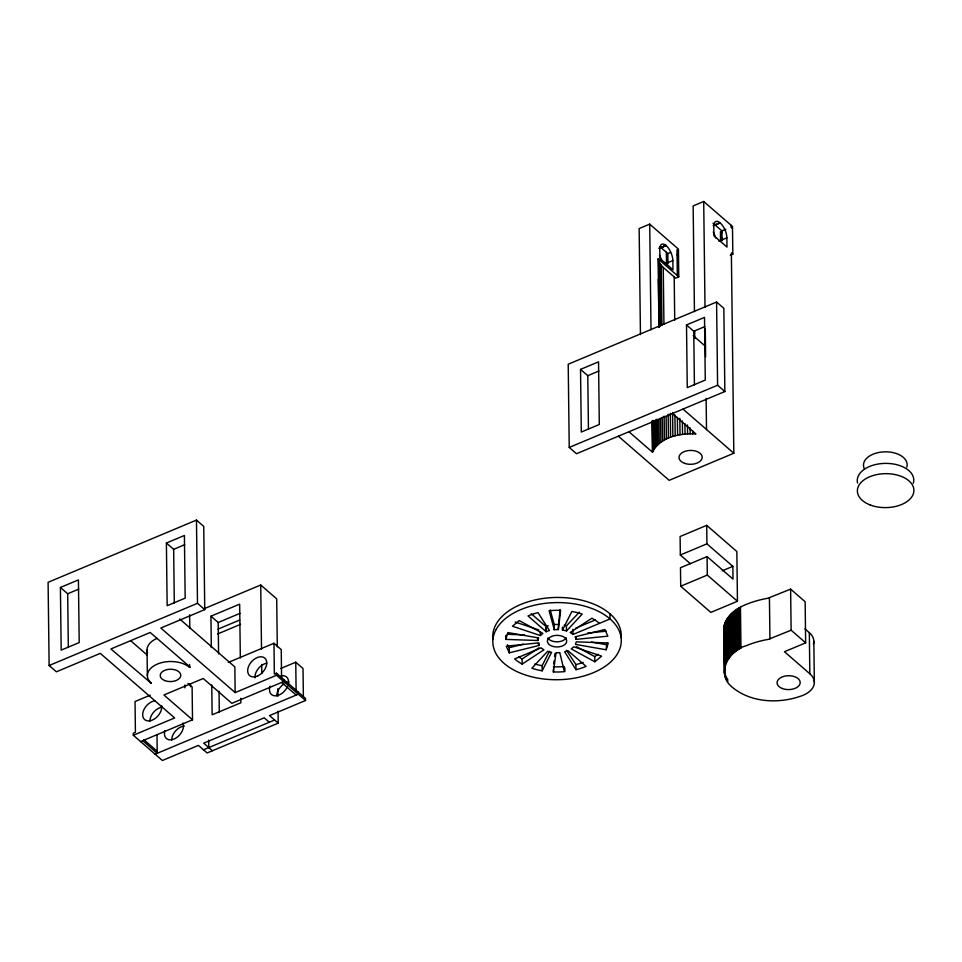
<?xml version="1.0" encoding="UTF-8"?>
<svg xmlns="http://www.w3.org/2000/svg" width="962" height="962" viewBox="0 0 962 962"><rect width="100%" height="100%" fill="white"/><g stroke="black" fill="none" stroke-linecap="round" stroke-linejoin="round"><path stroke-width="1.44" d="M805.651 642.832L791.125 630.218L768.337 639.357A75.156 45.13 -0.7 0 0 746.151 645.755C728.775 650.216 715.379 673.881 732.154 687.133C750.697 702.645 778.114 703.919 800.276 696.308A25.697 15.428 -0.7 0 0 809.836 673.761L784.451 651.719L805.651 642.832L805.146 601.743L790.62 589.129L767.832 598.256A75.156 45.13 -0.7 0 0 745.658 604.653C734.559 609.09 722.402 618.891 723.881 632.142M558.393 629.605L560.618 610.365L559.812 610.329A51.395 30.856 -0.7 0 0 549.747 610.666L549.122 610.75L554.316 629.725A19.276 11.568 -0.7 0 1 558.092 629.593L560.04 609.667M553.691 663.852L554.04 660.894M554.569 656.457L554.918 653.487M553.403 671.957L556.024 652.717A19.276 11.568 -0.7 0 0 559.788 652.585L564.357 671.644A51.395 30.856 -0.7 0 1 554.292 671.993L553.403 671.957L553.366 669.384M505.82 639.393L507.9 632.587L538.624 637.938L537.842 640.5L505.82 639.393L505.772 635.545M628.944 431.746L652.501 452.2C660.209 436.712 680.206 433.092 695.959 433.982L672.402 413.528M606.18 649.783L608.285 642.977L576.262 641.834L575.48 644.396L606.18 649.783L606.781 643.265M562.517 630.014L571.849 611.495L573.003 611.7A51.395 30.856 -0.7 0 1 582.226 614.057L566.498 631A19.276 11.568 -0.7 0 0 562.517 630.014L562.481 627.452M542.195 670.803L551.587 652.296A19.276 11.568 -0.7 0 1 547.618 651.322L531.878 668.253A51.395 30.856 -0.7 0 0 541.101 670.61L542.195 670.803L542.135 665.668L549.458 651.238M566.498 631L566.426 625.853L579.377 612.157M540.331 635.557L542.869 633.441L519.24 620.586L512.445 626.214L540.331 635.557L540.283 631.697M598.123 654.196L594.744 656.637L594.817 661.772L571.212 648.893L573.761 646.777L601.611 656.144L594.817 661.772M522.186 664.105A51.395 30.856 -0.7 0 1 514.658 658.934L541.161 647.823A19.276 11.568 -0.7 0 0 543.975 649.759L522.186 664.105L522.125 658.958L539.069 647.811M659.295 248.172L666.113 245.55A11.568 5.171 67.3 0 1 672.859 260.582M659.511 248.34L666.113 245.55M659.174 248.076L665.896 245.382M713.167 225.349L720.201 222.919A11.568 5.171 67.2 0 1 726.875 237.83L726.983 247.078L713.888 235.738L713.78 226.491A11.568 5.171 67.2 0 1 714.309 223.172L714.405 222.98A11.568 5.171 67.2 0 1 718.518 221.765L719.78 222.571M659.391 248.244L666.005 245.466M713.6 225.697L720.201 222.919M664.922 263.901L672.871 260.558L672.979 269.805L659.908 258.453L659.788 249.206A11.568 5.171 67.3 0 1 660.245 246.104L660.714 245.19A11.568 5.171 67.3 0 1 664.526 244.492L665.788 245.286M718.927 241.173L726.875 237.83M678.763 276.84L658.092 258.886L659.679 263.263L663.239 267.448L675.637 278.15L678.763 276.84L678.426 249.098L649.699 224.146L639.141 228.571L640.452 334.596M730.35 255.219L732.816 254.172L732.479 226.443L703.703 201.503L693.145 205.928L694.444 311.616M659.848 246.597L667.832 253.547L670.478 252.429M713.034 223.208L721.885 230.88L725.853 229.221M133.321 735.269L162.374 760.497L198.4 745.394L207.119 752.957L278.222 723.147L269.504 715.596L305.543 700.492L276.491 675.264L235.161 692.592L160.822 628.03L204.75 609.607L203.728 526.394L196.464 520.093L48.1 582.299L49.122 665.512L56.373 671.813L100.301 653.366L174.651 717.941L133.321 735.269L133.297 733.212L135.414 732.322L135.041 701.538L150.252 695.153M716.582 302.02L568.217 364.225L569.227 447.438L576.491 453.739L724.855 391.534L723.845 308.321L716.582 302.02L717.592 385.233L724.855 391.534M60.414 587.457L78.427 579.906L79.197 642.568L61.183 650.132L60.414 587.457L67.677 593.77L68.326 647.486M166.39 543.025L184.403 535.473L185.173 598.136L167.16 605.699L166.39 543.025L173.653 549.338L174.302 603.054M580.531 369.384L598.544 361.832L599.302 424.495L581.288 432.058L580.531 369.384L587.782 375.697L588.443 429.413M686.507 324.952L704.521 317.4L705.278 380.062L687.265 387.626L686.507 324.952L693.758 331.265L694.42 384.98M67.677 593.77L78.764 589.117M173.653 549.338L184.74 544.684M587.782 375.697L598.869 371.043M693.758 331.265L704.845 326.611M49.122 665.512L197.487 603.306L204.75 609.607M569.227 447.438L717.592 385.233M204.665 608.501L260.726 584.992L276.707 598.869L277.296 646.777M211.327 647.57L210.943 616.185L239.658 604.148L240.32 657.948M210.943 616.185L218.206 622.498L240.079 613.323M218.085 629.088L239.67 620.045M217.665 633.946L240.596 624.326M189.586 667.4L190.163 667.147L150.216 632.467L110.907 648.953L151.419 683.393A23.136 13.889 -0.7 0 1 157.431 664.045A23.136 13.889 -0.7 0 1 189.586 667.4L189.55 664.538M228.319 662.421L273.978 643.277L281.241 649.591L281.589 678.944M732.816 254.172L731.361 252.91L733.826 453.234L669.179 480.339L618.35 436.195M280.832 668.458L295.755 662.205L303.018 668.506L303.367 696.392M305.543 700.492L305.519 698.436L276.467 673.208L274.35 674.097L273.978 643.277M140.584 741.582L192.508 719.804L192.111 686.952L187.963 683.357M155.11 754.184L298.28 694.191L298.256 692.135M706.709 525.36L706.926 543.843L732.852 566.365L733.008 579.1L707.082 556.589L680.483 567.736L680.711 586.231L710.846 612.409L737.445 601.25L736.844 551.527L706.709 525.36L680.11 536.507L680.326 555.002L690.476 563.804M203.487 749.807L274.591 720.021M680.326 555.002L706.926 543.843M575.541 628.246L595.406 619.913M680.711 586.231L707.311 575.072L737.445 601.25M722.221 570.827L732.852 566.365M599.446 623.388A51.395 30.856 -0.7 0 0 591.919 618.217L570.129 632.551A19.276 11.568 -0.7 0 1 572.955 634.487L610.04 618.939L609.98 613.804M507.515 644.744L509.187 647.703L523.388 644.179M539.069 645.454A19.276 11.568 -0.7 0 1 537.974 642.953L506.265 646.187L509.259 652.837L539.069 645.454L539.033 642.881M566.45 650.288L575.913 664.55L577.212 664.237A51.395 30.856 -0.7 0 0 583.2 662.361M575.973 669.684L577.272 669.372A51.395 30.856 -0.7 0 0 586.098 666.389L567.941 650.613A19.276 11.568 -0.7 0 1 564.634 651.731L575.973 669.684L575.913 664.55M550.204 609.956L554.256 624.591A19.276 11.568 -0.7 0 1 558.02 624.458L558.333 624.47M587.602 633.068L606.349 631.168M576.13 639.369L607.852 636.159L604.882 629.509L575.035 636.868A19.276 11.568 -0.7 0 1 576.13 639.369L576.094 636.796M507.202 634.307L524.555 634.908M553.33 666.81L554.232 666.858A51.395 30.856 -0.7 0 0 564.297 666.51M591.498 642.075L606.12 644.648M542.135 665.668L541.041 665.476A51.395 30.856 -0.7 0 1 534.8 664.033M515.175 622.017L538.876 629.954M576.394 646.608L594.744 656.637M531.24 613.78L546.103 626.563L546.163 631.697A19.276 11.568 -0.7 0 1 549.47 630.579L538.047 612.65L536.832 612.95A51.395 30.856 -0.7 0 0 528.006 615.933L546.163 631.697M732.503 228.499L731.048 227.236L731.024 225.18M721.993 240.74L721.909 232.936L720.454 231.674L720.562 241.005M720.514 236.556L721.957 237.818M678.451 251.154L677.007 249.892L677.32 275.577M677.068 254.762L678.523 256.024M682.996 409.09L733.826 453.234M804.917 628.835L809.331 632.671A25.697 15.428 -0.7 0 1 813.395 644.191M179.653 618.975L234.848 666.919L235.161 692.592M269.3 722.234L264.213 717.82L203.703 743.169L212.41 750.733M130.555 640.62L147.198 655.074M192.508 719.804L163.913 694.985L203.235 678.499L231.83 703.33L283.754 681.565L283.73 679.521M143.795 739.61L157.203 751.25M142.701 740.692L157.227 753.306L156.998 735.112M693.181 335.63L705.495 346.344M281.638 682.455L296.164 695.081M813.828 641.173L814.333 682.262M809.331 632.671L809.836 673.761M790.62 589.129L791.125 630.218M769.432 598.015L769.937 639.105M740.463 607.142L740.968 648.244M739.261 607.828L739.766 648.917M738.082 608.537L738.588 649.627M736.952 609.271L737.457 650.36M735.858 610.016L736.363 651.106M734.812 610.786L735.305 651.875M733.802 611.579L734.295 652.669M732.828 612.385L733.333 653.487M731.902 613.215L732.407 654.304M731.024 614.057L731.529 655.158M730.194 614.922L730.699 656.012M729.412 615.8L729.917 656.89M728.679 616.69L729.172 657.792M727.981 617.604L728.487 658.693M727.344 618.518L727.849 659.607M726.755 619.444L727.26 660.545M727.645 678.932L727.681 681.866M721.885 230.88L721.909 232.936M726.226 620.394L726.719 661.483M726.538 677.08L726.575 680.014M725.733 621.344L726.238 662.433M725.3 622.306L725.805 663.395M725.649 675.168L725.685 678.114M724.915 623.268L725.42 664.357M725.288 674.206L725.324 677.14M724.59 624.242L725.095 665.331M724.314 625.216L724.819 666.317M724.085 626.202L724.747 675.204M723.917 627.188L724.542 674.218M723.809 628.174L724.386 673.232M703.703 201.503L705.014 307.527M705.266 328.427L705.615 356.746M706.132 398.352L706.505 429.557M707.082 556.589L707.311 575.072M694.696 331.06L694.78 338.54M692.688 430.832L692.724 433.814M690.079 427.837L690.151 433.802M687.481 424.939L687.589 433.898M684.92 423.641L685.052 434.078M682.359 420.947L682.527 434.367M679.833 418.35L680.026 434.752M677.368 417.34L677.585 435.245M674.194 276.888L674.723 320.178M674.939 414.935L675.192 435.822M672.582 412.626L672.871 436.483M670.334 413.383L670.622 437.241M667.832 253.547L667.953 263.768M666.377 252.284L666.522 263.961M668.169 414.237L668.47 438.095M666.125 416.654L666.401 439.021M663.239 267.448L663.948 324.17M664.141 416.161L664.441 440.031M661.231 265.428L661.964 325.132M660.389 264.358L661.147 325.553M662.289 417.243L662.59 441.101M659.679 263.263L660.449 325.95M659.078 262.133L659.872 326.31M658.609 260.979L659.415 326.659M660.569 418.398L660.858 442.255M658.092 258.886L659.09 326.984M658.369 279.245L658.958 327.26M658.958 419.612L659.247 443.47M657.479 419.396L657.78 444.745M656.132 419.228L656.457 446.067M654.942 420.598L655.266 447.45M653.895 420.526L654.244 448.857M653.006 420.49L653.366 450.312M649.699 224.146L651.009 329.81M652.272 420.49L652.645 451.803M652.128 421.416L652.501 452.2M572.883 629.352L572.955 634.487M564.85 667.724L564.886 671.584M562.566 627.296L562.59 629.869M553.98 624.47L554.076 629.749M545.947 626.43L546.007 631.565M537.806 637.926L537.842 640.5M537.59 637.926L537.626 640.488M509.187 647.703L509.259 652.837M295.755 662.205L296.116 691.558M277.802 688.708L277.898 696.187M278.078 711.158L278.222 723.147M276.467 673.208L276.491 675.264M260.726 584.992L261.52 649.434M261.7 664.429L261.808 673.424M240.813 698.292L240.861 702.777L212.133 714.802L211.772 684.92M218.206 622.498L218.59 653.871M219.047 691.233L219.3 712.157M208.694 740.091L208.778 747.582M196.464 520.093L197.487 603.306M189.622 614.802L189.779 628.294M190.464 683.754L190.5 686.748M184.896 684.968L184.932 687.842M147.054 650.059L147.366 675.733M254.978 677.813A11.568 7.66 -49 0 1 266.751 663.179M281.084 675.829A11.568 7.66 -49 0 1 288.155 684.631M287.458 686.603A11.568 7.66 -49 0 1 275.721 695.815A11.568 7.66 -49 0 1 269.697 687.517M269.853 686.868A11.568 7.66 -49 0 1 270.045 686.207M276.731 695.718A11.568 7.66 -49 0 1 284.018 683.946M287.121 682.455A11.568 7.66 -49 0 1 288.949 682.046M161.64 705.687A11.568 7.672 -49 0 1 152.104 720.189A11.568 7.672 -49 0 1 142.785 713.191A11.568 7.672 -49 0 1 155.159 700.817M182.96 722.979A11.568 7.66 -49 0 1 174.146 739.008A11.568 7.66 -49 0 1 164.899 730.651M171.705 740.139A11.568 7.66 -49 0 1 184.151 726.057M149.916 721.163A11.568 7.672 -49 0 1 161.82 707.202M147.559 652.765A23.136 13.889 -0.7 0 1 157.119 638.359M713.275 232.082A11.568 5.171 67.3 0 1 714.285 234.091L714.586 234.788A11.568 5.171 67.3 0 1 715.644 237.963M659.463 255.134A11.568 5.159 67.3 0 1 661.736 261.051M857.539 482.984A28.259 16.967 -0.7 0 1 886.11 463.383A28.259 16.967 -0.7 0 1 913.299 483.261M864.297 468.65A21.837 13.119 -0.7 0 1 884.355 451.851A21.837 13.119 -0.7 0 1 906.793 467.195M492.953 639.489A64.238 38.564 -0.7 0 1 494.757 626.959L495.923 624.53A64.238 38.564 -0.7 0 1 508.201 611.315L511.038 609.427A64.238 38.564 -0.7 0 1 531.721 600.757L535.63 599.807A64.238 38.564 -0.7 0 1 560.437 597.474L564.634 597.667A64.238 38.564 -0.7 0 1 588.455 602.152L592.051 603.427A64.238 38.564 -0.7 0 1 619.841 627.561L620.574 630.038A64.238 38.564 -0.7 0 1 621.127 637.59M566.161 637.746A9.644 5.796 -0.7 0 1 564.321 639.73L563.888 640.019A9.644 5.796 -0.7 0 1 560.786 641.317L560.197 641.462A9.644 5.796 -0.7 0 1 556.469 641.81L555.844 641.786A9.644 5.796 -0.7 0 1 547.895 638.022M522.125 658.958A51.395 30.856 -0.7 0 1 518.758 656.938M546.103 626.563A19.276 11.568 -0.7 0 1 548.268 625.769M564.153 625.228A19.276 11.568 -0.7 0 1 566.426 625.853M495.995 629.665L494.817 632.094A64.238 38.564 -0.7 0 0 493.47 647.137L494.203 649.615A64.238 38.564 -0.7 0 0 521.993 673.749L525.589 675.035A64.238 38.564 -0.7 0 0 549.41 679.521L553.607 679.701A64.238 38.564 -0.7 0 0 578.415 677.368L582.323 676.418A64.238 38.564 -0.7 0 0 603.006 667.748L605.844 665.872A64.238 38.564 -0.7 0 0 618.121 652.657L619.287 650.216A64.238 38.564 -0.7 0 0 620.634 635.185L619.901 632.695A64.238 38.564 -0.7 0 0 592.111 608.561L588.516 607.287A64.238 38.564 -0.7 0 0 564.694 602.801L560.509 602.621A64.238 38.564 -0.7 0 0 535.702 604.942L531.782 605.892A64.238 38.564 -0.7 0 0 511.099 614.562L508.273 616.45A64.238 38.564 -0.7 0 0 495.995 629.665M547.883 639.429L547.703 639.802A9.644 5.796 -0.7 0 0 555.904 646.921L556.541 646.945A9.644 5.796 -0.7 0 0 560.257 646.596L560.846 646.452A9.644 5.796 -0.7 0 0 563.96 645.153L564.381 644.865A9.644 5.796 -0.7 0 0 566.221 642.881L566.402 642.52A9.644 5.796 -0.7 0 0 558.2 635.401L557.575 635.365A9.644 5.796 -0.7 0 0 553.847 635.714L553.258 635.858A9.644 5.796 -0.7 0 0 550.156 637.169L549.723 637.445A9.644 5.796 -0.7 0 0 547.883 639.429M258.044 675.757A11.568 7.66 -49 0 0 265.031 658.321A11.568 7.66 -49 0 0 248.581 666.413A11.568 7.66 -49 0 0 258.044 675.757M164.887 680.615A10.281 6.169 -0.7 0 0 180.76 675.649A10.281 6.169 -0.7 0 0 165.849 669.937A10.281 6.169 -0.7 0 0 164.887 680.615M684.703 463.383A11.568 6.938 -0.7 0 0 702.176 457.359A11.568 6.938 -0.7 0 0 684.956 451.346A11.568 6.938 -0.7 0 0 684.703 463.383M870.213 504.978A28.259 16.967 -0.7 0 0 913.864 491.329A28.259 16.967 -0.7 0 0 872.847 475.601A28.259 16.967 -0.7 0 0 870.213 504.978M782.322 688.515A11.568 6.938 -0.7 0 0 800.18 682.924A11.568 6.938 -0.7 0 0 783.405 676.502A11.568 6.938 -0.7 0 0 782.322 688.515"/></g></svg>
